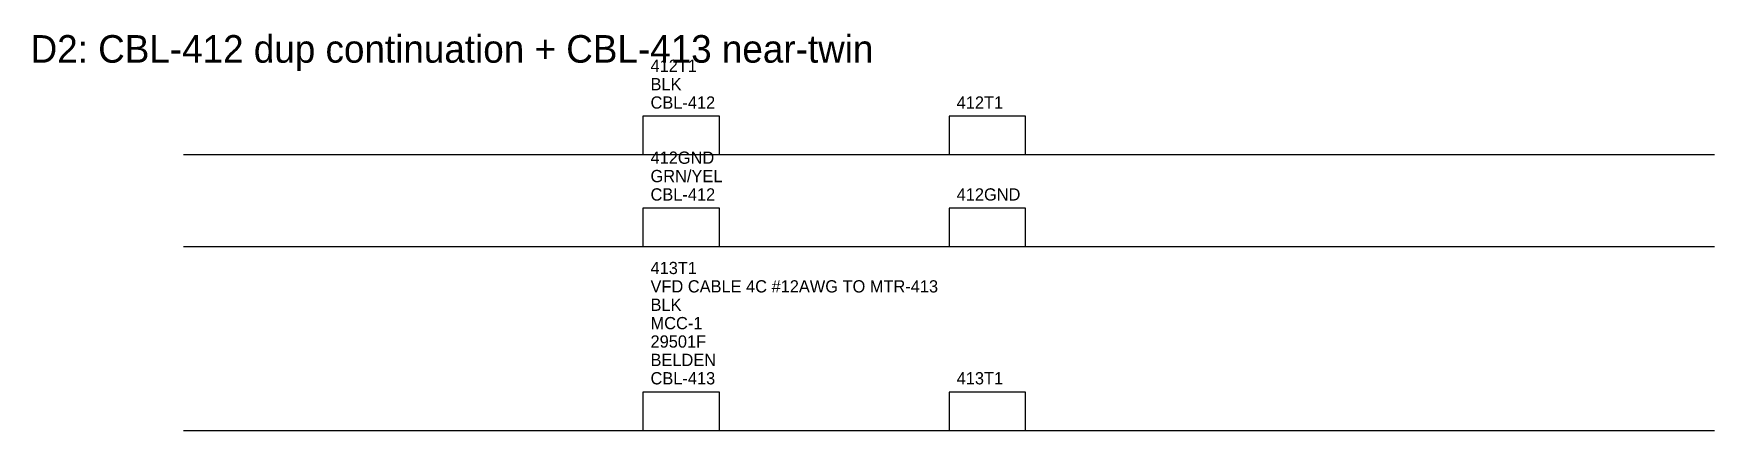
# Model space of a CAD drawing. Header units: inches. Extents: x 0 to 11, y 3.2 to 5.8.
import ezdxf

# ---------------------------------------------------------------- set-up
doc = ezdxf.new("R2010")
doc.units = ezdxf.units.IN

# ---------------------------------------------------------------- blocks, each defined once
blk = doc.blocks.new('WD_WNH')
blk.add_lwpolyline([(0, 0), (0.5, 0), (0.5, 0.25), (0, 0.25)], close=True)
blk = doc.blocks.new('VC1-CHILD')
blk.add_lwpolyline([(0, 0), (0.5, 0), (0.5, 0.25), (0, 0.25)], close=True)
blk = doc.blocks.new('HC1')
blk.add_lwpolyline([(0, 0), (0.5, 0), (0.5, 0.25), (0, 0.25)], close=True)

msp = doc.modelspace()

# ---------------------------------------------------------------- linework, layer by layer
for p, q in [((1, 5), (11, 5)), ((1, 4.4), (11, 4.4)), ((1, 3.2), (11, 3.2))]:
    msp.add_line(p, q)

# ---------------------------------------------------------------- block references
ref = msp.add_blockref('VC1-CHILD', (4, 5))
ref.add_attrib('TAG2', 'CBL-412', (4.05, 5.3), dxfattribs={"height": 0.08})
ref.add_attrib('COLOR', 'BLK', (4.05, 5.42), dxfattribs={"height": 0.08})
ref.add_attrib('WIRENO', '412T1', (4.05, 5.54), dxfattribs={"height": 0.08})
ref = msp.add_blockref('WD_WNH', (6, 5))
ref.add_attrib('WIRENO', '412T1', (6.05, 5.3), dxfattribs={"height": 0.08})
ref = msp.add_blockref('VC1-CHILD', (4, 4.4))
ref.add_attrib('TAG2', 'CBL-412', (4.05, 4.7), dxfattribs={"height": 0.08})
ref.add_attrib('COLOR', 'GRN/YEL', (4.05, 4.82), dxfattribs={"height": 0.08})
ref.add_attrib('WIRENO', '412GND', (4.05, 4.94), dxfattribs={"height": 0.08})
ref = msp.add_blockref('WD_WNH', (6, 4.4))
ref.add_attrib('WIRENO', '412GND', (6.05, 4.7), dxfattribs={"height": 0.08})
ref = msp.add_blockref('HC1', (4, 3.2))
ref.add_attrib('TAG1', 'CBL-413', (4.05, 3.5), dxfattribs={"height": 0.08})
ref.add_attrib('MFG', 'BELDEN', (4.05, 3.62), dxfattribs={"height": 0.08})
ref.add_attrib('CAT', '29501F', (4.05, 3.74), dxfattribs={"height": 0.08})
ref.add_attrib('LOC', 'MCC-1', (4.05, 3.86), dxfattribs={"height": 0.08})
ref.add_attrib('COLOR', 'BLK', (4.05, 3.98), dxfattribs={"height": 0.08})
ref.add_attrib('DESC1', 'VFD CABLE 4C #12AWG TO MTR-413', (4.05, 4.1), dxfattribs={"height": 0.08})
ref.add_attrib('WIRENO', '413T1', (4.05, 4.22), dxfattribs={"height": 0.08})
ref = msp.add_blockref('WD_WNH', (6, 3.2))
ref.add_attrib('WIRENO', '413T1', (6.05, 3.5), dxfattribs={"height": 0.08})

# ---------------------------------------------------------------- texts
msp.add_text('D2: CBL-412 dup continuation + CBL-413 near-twin', height=0.18).set_placement((0, 5.6))

doc.saveas('drawing.dxf')
